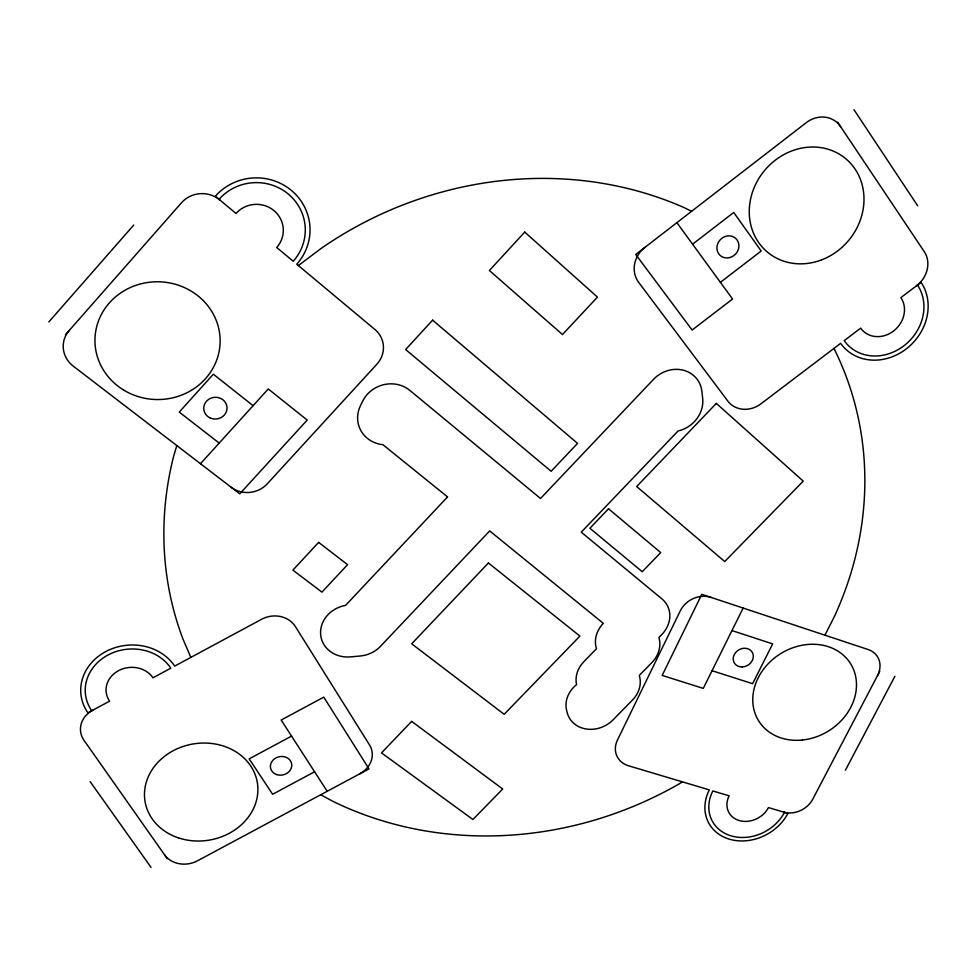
<?xml version="1.0" encoding="UTF-8"?>
<svg xmlns="http://www.w3.org/2000/svg" width="977" height="977" viewBox="0 0 977 977"><rect width="100%" height="100%" fill="white"/><g stroke="black" fill="none" stroke-linecap="round" stroke-linejoin="round"><path stroke-width="1.47" d="M176.813 445.561L173.417 457.041A356.861 321.848 -25.8 0 0 182.87 638.787L190.857 657.399M743.143 608.06L703.269 688.394L662.174 675.412L701.779 594.334L868.174 649.534A23.228 19.442 -33.6 0 1 877.48 675.669M824.93 635.197L834.285 616.743A356.861 321.848 -25.8 0 0 834.187 348.899L833.931 348.435M879.764 671.309L812.766 799.162A22.679 18.71 -29.6 0 1 783.603 812.095M845.386 770.242L894.895 676.279M48.85 321.946L133.751 225.028M65.447 334.769L181.453 202.813A27.234 26.306 5.9 0 1 219.972 200.077M200.48 463.709L268.26 388.968L307.205 420.061L239.756 493.837L73.299 366.167A27.148 25.317 6.3 0 1 69.257 330.434M692.583 244.201L733.727 212.461L761.193 251.016L720.391 282.329M298.376 265.561L320.712 248.72A356.861 321.848 -25.8 0 1 683.778 207.454L691.594 211.301M682.422 781.869L678.588 784.226A356.861 321.848 -25.8 0 1 332.632 801.189L320.725 794.753M291.549 736.108L249.172 758.86L272.62 794.277L314.594 771.769M712.038 670.723L752.62 683.68L772.673 643.904L731.956 630.58M219.202 443.082L179.255 412.099L213.328 374.203L253.104 405.687M676.89 222.671L732.567 299.035L692.119 330.031L635.734 254.484L806.184 122.711A26.562 23.827 -53.3 0 1 840.635 126.656M90.14 781.612L151.032 867.368M167.275 858.661L84.022 740.358A25.109 21.726 -5.4 0 1 92.717 710.255M837.643 122.198L924.291 251.7A25.61 22.41 -47.9 0 1 916.585 285.724M853.935 109.632L917.696 205.842M327.197 791.285L281.168 720.025L323.766 697.151L369.001 768.875L197.452 860.822A24.217 20.48 -9.5 0 1 164.588 854.851M917.476 285.04A46.139 40.436 -45.7 0 1 903.737 345.931A46.139 40.436 -45.7 0 1 844.201 340.643L860.688 328.138A25.317 22.19 -45.7 0 0 893.405 331.118A25.317 22.19 -45.7 0 0 900.892 297.631L921.067 282.316A50.645 44.38 -45.7 0 1 905.972 349.119A50.645 44.38 -45.7 0 1 840.647 343.342L760.961 403.806A25.023 22.324 -39.8 0 1 727.841 401.095L638.702 282.414A25.866 23.79 -43.5 0 1 644.869 247.425M784.47 812.351A41.425 34.317 -28.3 0 1 731.089 835.872A41.425 34.317 -28.3 0 1 712.831 790.955L729.147 795.828A22.727 18.832 -28.3 0 0 739.137 820.521A22.727 18.832 -28.3 0 0 768.459 807.576L787.914 813.389A45.467 37.663 -28.3 0 1 729.343 839.17A45.467 37.663 -28.3 0 1 709.29 789.892L628.492 765.76A23.265 19.76 -26 0 1 617.44 740.077L680.2 611.016A23.802 20.59 -30.6 0 1 711.012 597.399M91.753 710.767A45.907 40.13 -5.9 0 1 107.861 655.078A45.907 40.13 -5.9 0 1 170.828 668.183L152.974 677.794A25.194 22.019 -5.9 0 0 118.473 670.686A25.194 22.019 -5.9 0 0 109.583 701.168L87.906 712.844A50.389 44.038 -5.9 0 1 105.553 651.683A50.389 44.038 -5.9 0 1 174.688 666.106L261.677 619.247A24.865 22.08 -11.8 0 1 295.396 626.575L369.526 744.95A24.034 20.761 -15.3 0 1 359.707 773.857M219.043 199.308A49.045 47.531 -3.3 0 1 288.337 194.081A49.045 47.531 -3.3 0 1 293.21 261.25L276.711 247.474A26.916 26.086 -3.4 0 0 274.012 210.641A26.916 26.086 -3.4 0 0 236.019 213.475L215.355 196.218A53.82 52.16 -3.3 0 1 291.427 190.466A53.82 52.16 -3.3 0 1 296.752 264.205L374.973 329.542A25.976 24.559 -18.4 0 1 376.792 364.311L267.258 483.835A25.781 23.766 -9 0 1 231.085 487.193M432.603 320.163L405.626 349.546L551.138 471.293L577.554 443.387L432.603 320.163M524.734 232.086L489.392 270.519L562.483 334.537L597.448 297.106L524.734 232.086M318.636 542.382L292.892 570.116L321.934 592.135L347.58 564.669L318.636 542.382M447.564 496.902L345.577 605.398A29.017 25.793 -15.6 0 0 320.664 634.732A29.017 25.793 -15.6 0 0 350.438 656.874L360.195 656.007A28.98 25.768 -16 0 0 380.505 646.31L489.685 530.926L603.322 623.363A28.089 24.437 -27.5 0 0 595.982 646.896L596.507 648.679L583.867 661.698A27.918 24.144 -26 0 0 576.222 682.557L576.601 684.608L575.331 685.646A27.796 23.937 -25.2 0 0 566.684 710.597A56.825 48.887 -26.3 0 0 568.028 715.201A27.771 23.912 -25.2 0 0 613.019 719.878L632.375 700.155A27.845 24.022 -26.2 0 0 639.752 677.195L639.263 675.437L651.867 662.565A28.015 24.303 -27.6 0 0 659.377 639.312L658.889 637.529L661.759 634.586A28.162 24.547 -28.6 0 0 661.942 598.913L581.254 532.172L678.148 430.906L680.236 430.381A29.469 26.562 -36.7 0 0 702.671 398.482L701.913 391.508A29.518 26.635 -37 0 0 683.167 370.173A29.518 26.635 -37 0 0 653.503 379.381L540.525 498.49L409.9 390.446A30.116 28.052 -20.1 0 0 362.675 401.193A81.983 75.815 -23 0 0 359.341 408.301A30.092 28.015 -19.8 0 0 380.187 444.291L382.899 444.682L447.564 496.902M488.415 562.984L411.683 643.794L504.181 714.321L579.911 636.088L488.415 562.984M608.537 508.785L589.888 528.264L642.231 571.704L660.733 552.591L608.537 508.785M411.659 721.392L381.494 752.888L472.929 819.508L502.715 788.989L411.659 721.392M716.324 403.403L636.674 486.534L724.726 561.555L803.241 481.124L716.324 403.403M729.734 257.562A11.516 10.466 -46.4 0 0 736.402 239.109A11.516 10.466 -46.4 0 0 717.631 244.03A11.516 10.466 -46.4 0 0 729.734 257.562M821.425 259.943A60.94 54.675 -49.8 0 0 847.218 159.984A60.94 54.675 -49.8 0 0 751.215 196.377A60.94 54.675 -49.8 0 0 821.425 259.943M742.264 666.925A10.442 8.915 -30.9 0 0 752.424 652.599A10.442 8.915 -30.9 0 0 735.083 653.247A10.442 8.915 -30.9 0 0 742.264 666.925M802.349 740.029A54.126 45.479 -31.8 0 0 850.637 663.786A54.126 45.479 -31.8 0 0 760.888 673.055A54.126 45.479 -31.8 0 0 802.349 740.029M276.784 774.614A10.771 9.281 -12.6 0 0 291.72 764.222A10.771 9.281 -12.6 0 0 274.757 758.64A10.771 9.281 -12.6 0 0 276.784 774.614M178.644 837.948A56.935 48.752 -9.7 0 0 257.525 783.92A56.935 48.752 -9.7 0 0 167.372 754.256A56.935 48.752 -9.7 0 0 178.644 837.948M210.36 418.034A11.651 10.869 -5.4 0 0 226.994 407.177A11.651 10.869 -5.4 0 0 208.797 399.275A11.651 10.869 -5.4 0 0 210.36 418.034M123.468 389.933A62.589 58.876 1.8 0 0 220.045 343.941A62.589 58.876 1.8 0 0 129.098 288.105A62.589 58.876 1.8 0 0 123.468 389.933"/></g></svg>
